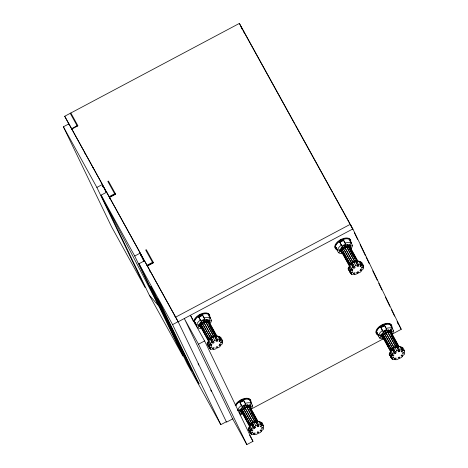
<?xml version="1.0" encoding="UTF-8"?>
<svg xmlns="http://www.w3.org/2000/svg" width="468" height="468" viewBox="0 0 468 468"><rect width="100%" height="100%" fill="white"/><g stroke="black" fill="none" stroke-linecap="round" stroke-linejoin="round"><path stroke-width="0.7" d="M221.855 341.242L222.505 342.424L222.493 343.588L221.323 344.893L219.732 344.6L218.954 345.466L220.551 345.758L219.381 347.063L217.602 347.905L216.953 346.724M207.862 344.852L209.892 348.379L211.864 347.209L211.46 346.636L209.488 347.8L207.119 343.734L208.786 340.236L212.963 337.2L217.69 336.036L220.756 337.299L222.522 340.493L222.511 341.658L220.416 342.406L220.41 343.173L222.505 342.424M261.852 423.868L261.864 422.627L258.798 421.37L254.071 422.528L249.894 425.57L248.221 429.068L250.596 433.134L252.562 431.964L252.966 432.543L250.994 433.707L249.368 430.759M261.864 422.627L263.63 425.827L263.619 426.986L261.524 427.74L261.518 428.507L263.613 427.758L263.601 428.916L262.431 430.227L260.834 429.934L260.062 430.8L261.659 431.092L260.489 432.397L258.71 433.233L257.733 431.467M362.829 266.315L363.478 267.491L363.466 268.655L362.296 269.96L360.705 269.673L359.933 270.539L361.524 270.826L360.354 272.136L358.576 272.973L357.926 271.791M349.239 270.498L350.865 273.447L352.837 272.282L352.433 271.703L350.462 272.867L348.093 268.802L349.766 265.309L353.943 262.267L358.669 261.103L361.735 262.367L363.496 265.561L363.484 266.725L361.395 267.474L361.384 268.246L363.478 267.491M391.57 358.201L389.938 355.253L391.973 358.78L393.939 357.61L393.541 357.037L391.57 358.201L389.195 354.136L390.868 350.637L395.045 347.601L399.771 346.437L402.837 347.701L404.604 350.895L404.592 352.059L402.498 352.808L402.492 353.574L404.586 352.825L404.574 353.989L403.404 355.294L401.813 355.001L401.035 355.867L402.632 356.16L401.462 357.464L399.684 358.307L399.029 357.125M216.052 336.72L215.678 338.177L217.304 341.125L216.128 341.412L216.503 339.955L214.876 337.007L216.052 336.72L217.679 339.669L217.304 341.125M257.16 422.048L256.78 423.505L258.412 426.459L257.236 426.746L257.611 425.289L255.984 422.341L257.16 422.048L258.786 425.002L258.412 426.459M357.025 261.787L356.651 263.244L358.277 266.193L357.102 266.485L357.482 265.028L355.85 262.074L357.025 261.787L358.658 264.736L358.277 266.193M398.133 347.121L397.759 348.578L399.385 351.526L398.209 351.813L398.584 350.356L396.958 347.408L398.133 347.121L399.76 350.07L399.385 351.526M206.909 336.714L208.64 339.856L208.342 339.979L199.59 324.119L200.38 322.897L209.137 338.756L210.296 337.492L202.457 323.657L205.78 321.89L207.429 321.656L207.909 323.101M200.947 324.599L202.41 323.212L201.316 321.592L210.296 337.492M208.342 339.979L208.909 338.709L200.158 322.856M241.968 411.986L249.853 426.272L249.748 425.19L249.45 425.313L240.692 409.453L241.266 408.184L242.354 409.804L243.518 408.541L242.424 406.926L251.404 422.826L250.24 424.09L242.406 410.249L241.833 411.518L242.131 411.395L241.938 412.6L242.705 413.332M242.055 409.927L241.266 408.184M249.45 425.313L250.017 424.043M340.564 249.192L340.862 249.07L340.669 250.269L349.42 266.128L349.614 264.929L349.315 265.046L340.564 249.192L341.359 247.97L350.111 263.823L351.269 262.566L344.337 250M341.927 249.666L342.225 249.543M341.704 251.257C343.032 248.444 345.308 247.227 348.408 246.73L348.21 246.94L349.719 246.999L350.485 247.724L350.187 247.847M349.315 265.046L349.888 263.782L341.131 247.923M381.672 334.521L381.97 334.404L381.777 335.603L390.528 351.462L390.827 351.339L390.721 350.257L390.423 350.38L381.672 334.521L382.239 333.257L383.333 334.872L384.491 333.614L383.397 331.993L392.377 347.894L391.219 349.157L383.38 335.322L382.806 336.586L383.105 336.469L382.918 337.668L383.684 338.399M382.537 336.094L383.029 335M390.423 350.38L390.991 349.11M209.512 345.618L207.88 342.664L208.295 341.798L209.927 344.746L211.887 344.501L211.472 345.372L209.512 345.618L208.88 346.928M209.927 344.746L210.553 343.436L212.004 342.377L213.039 343.167L214.198 342.324L213.162 341.535L211.53 338.586L210.372 339.429L212.004 342.377M250.614 430.946L248.988 427.998L249.403 427.126L251.029 430.08L252.995 429.835L252.58 430.706L250.614 430.946L249.988 432.262M251.029 430.08L251.661 428.764L253.106 427.711L254.142 428.501L255.3 427.658L254.65 426.477M350.485 270.685L348.853 267.737L349.268 266.865L350.901 269.814L352.86 269.574L352.445 270.44L350.485 270.685L349.853 272.002M350.901 269.814L351.526 268.503L352.977 267.45L354.013 268.24L355.171 267.398L354.136 266.602L352.509 263.654L351.351 264.496L352.977 267.45M391.587 356.019L389.961 353.071L390.376 352.199L392.003 355.148L393.968 354.902L393.553 355.774L391.587 356.019L390.961 357.33M392.003 355.148L392.634 353.837L394.085 352.778L395.121 353.568L396.279 352.726L395.244 351.936L393.611 348.988L392.453 349.83L394.085 352.778M212.437 348.098L213.086 349.28L214.145 347.736L213.11 347.724L212.057 349.268L210.495 349.245L209.892 348.379M353.41 273.172L354.06 274.347L355.118 272.809L354.089 272.791L353.03 274.336L351.474 274.318L350.865 273.447M253.539 433.432L254.194 434.614L255.247 433.07L254.218 433.058L253.159 434.596L251.603 434.579L250.994 433.707M394.518 358.5L395.167 359.681L396.226 358.137L395.191 358.125L394.138 359.67L392.576 359.646L391.973 358.78M200.38 322.897L201.544 321.639M207.16 321.165L206.961 321.381L206.294 319.591L214.847 335.667L214.151 334.409M202.679 323.704L201.298 324.921L200.731 326.184L201.029 326.067M206.095 319.808L207.599 319.86L208.365 320.592L217.123 336.451M214.847 335.667L216.356 335.72L207.599 319.86M341.359 247.97L342.517 246.706L343.383 248.28L342.611 249.122M347.648 245.928L347.268 244.665L355.82 260.734L357.33 260.787L358.096 261.518L350.21 247.233M347.069 244.875L348.578 244.934L349.344 245.659L349.046 245.782M347.935 246.449L348.133 246.238L347.034 246.39M241.488 408.231L242.646 406.967M248.069 406.715L247.396 404.925L248.268 406.499M242.406 410.249L243.787 409.032L244.466 410.266M247.198 405.142L248.707 405.194L250.345 407.499M253.872 417.228L255.955 420.995L248.537 406.99L248.338 407.207L249.848 407.259L250.614 407.991L258.225 421.779L257.926 421.902L249.848 407.259M249.38 406.985L248.707 405.194M255.955 420.995L257.459 421.048L258.225 421.779M382.461 333.298L383.62 332.04M389.043 331.783L388.37 329.993L389.241 331.566M383.38 335.322L384.76 334.105L392.377 347.894M388.177 330.209L389.68 330.262L390.447 330.993L399.204 346.852L398.438 346.121L389.68 330.262M393.804 340.411L396.928 346.068L389.511 332.058L389.312 332.274L390.821 332.327L391.587 333.058M396.928 346.068L398.438 346.121M221.37 340.02L219.744 337.071L218.977 336.755L220.609 339.704L218.995 341.149L219.761 341.459L221.37 340.02L222.522 340.493M362.343 265.087L360.717 262.139L359.956 261.823L361.583 264.777L359.974 266.216L360.734 266.532L362.343 265.087L363.496 265.561M262.478 425.353L260.846 422.399L260.085 422.089L261.711 425.038L260.103 426.477L260.863 426.793L262.478 425.353L263.63 425.827M403.451 350.421L401.825 347.472L401.058 347.157L402.691 350.105L401.076 351.55L401.842 351.86L403.451 350.421L404.604 350.895M210.372 339.429L211.407 340.218L212.566 339.376M213.162 341.535L214.73 340.394L216.503 339.955M351.351 264.496L352.386 265.286L353.545 264.443M354.136 266.602L355.703 265.461L357.482 265.028M251.48 424.757L252.638 423.914L253.674 424.71L252.515 425.552L251.48 424.757L253.106 427.711M252.638 423.914L254.264 426.869L255.832 425.728L257.611 425.289M392.453 349.83L393.489 350.62L394.647 349.777M395.244 351.936L396.811 350.795L398.584 350.356M201.316 321.592L202.89 320.527L211.665 336.574L213.408 335.872L204.639 319.825L206.294 319.591M351.269 262.566L342.295 246.659L343.863 245.601L352.638 261.641L354.381 260.939L345.612 244.899L347.268 244.665M210.073 337.451L211.647 336.387M344.068 247.625L343.383 248.28M344.524 247.315L346.478 246.472M351.047 262.519L352.62 261.454M242.424 406.926L243.998 405.861L244.881 407.622M244.863 407.435L243.518 408.541M248.537 406.99L246.882 407.224L254.516 421.2L252.767 421.902L245.138 407.926L243.787 409.032M383.397 331.993L384.971 330.929L385.86 332.69L384.971 330.929M251.176 422.779L252.749 421.721M385.843 332.502L384.491 333.614M389.511 332.058L387.855 332.292L395.489 346.273L393.746 346.975L386.112 332.994L384.76 334.105M392.155 347.853L393.723 346.788M68.995 124.377L64.719 116.251L239.405 23.4L352.86 228.928L401.222 329.32L392.196 334.117M63.396 126.799L96.864 187.428L145.062 287.487L111.595 226.857L63.396 126.799L68.913 123.868L102.381 184.497L106.183 192.389M77.056 125.67L71.616 128.77M71.809 129.092L77.94 125.833L70.849 112.993M96.864 187.428L102.381 184.497M114.637 193.746L109.12 196.683L109.284 197.016M109.395 197.174L115.52 193.916M109.535 197.432L115.666 194.173L108.43 181.069L107.821 181.397L114.912 194.243M134.731 256.025L140.248 253.094L106.64 192.202L101.123 195.138L149.321 295.191L182.929 356.078L134.731 256.025L101.123 195.138L158.833 306.054L149.321 295.191M226.313 421.744L220.797 424.675L187.188 363.788L138.99 263.73L144.507 260.799L178.115 321.686L226.535 422.165L232.982 418.743M152.504 262.343L146.987 265.274L147.151 265.613M147.262 265.771L153.387 262.513M147.402 266.029L153.533 262.77L146.297 249.666L145.683 249.994L152.779 262.84M175.623 317.152L350.31 224.301L352.837 229.554M220.797 424.675L172.598 324.616L178.115 321.686M352.86 228.928L178.179 321.779L64.719 116.251M204.615 340.95L252.977 441.342L246.847 444.6L198.49 344.208L204.615 340.95L190.435 315.262L193.278 321.165M240.072 414.97L242.652 413.601M251.029 409.149L383.818 338.569M343.155 239.423L345.612 244.074L341.851 246.022L339.815 242.33L343.576 240.388L343.155 239.423A8.19 4.376 -28.9 0 1 349.532 239.604L351.567 243.29L349.824 244.197L350.737 246.279L352.48 245.372L350.444 241.687M202.182 314.35L204.639 319.006L200.877 320.949L198.841 317.263L202.603 315.315L202.182 314.35A8.19 4.376 -28.9 0 1 208.558 314.537L210.594 318.222L208.851 319.123L209.758 321.206L211.501 320.305L209.465 316.614M341.851 246.022L339.394 241.365A8.19 4.376 -28.9 0 0 335.498 246.87L337.533 250.561L339.277 249.655L340.189 251.737L338.446 252.644L336.41 248.953M200.877 320.949L198.42 316.298A8.19 4.376 -28.9 0 0 194.524 321.803L196.56 325.488L198.303 324.587L199.21 326.67L197.467 327.571L195.431 323.885M384.257 324.751L386.72 329.408L382.959 331.35L380.923 327.664L384.684 325.716L384.257 324.751A8.19 4.376 -28.9 0 1 390.64 324.938L392.675 328.624L390.932 329.525L391.839 331.607L393.582 330.706L391.546 327.015M243.284 399.684L243.705 400.649L239.944 402.597L241.979 406.282L245.741 404.334L243.284 399.684A8.19 4.376 -28.9 0 1 249.666 399.865L251.702 403.556L249.959 404.457L250.866 406.54L252.609 405.633L250.573 401.948M382.959 331.35L380.502 326.699A8.19 4.376 -28.9 0 0 376.605 332.204L378.641 335.889L380.385 334.989L381.291 337.071L379.548 337.972L377.512 334.287M238.247 410.524L239.411 409.921L240.318 412.004L239.154 412.6M358.576 272.973L358.225 271.779L357.049 272.335L357.4 273.528L355.621 274.371L354.06 274.347M352.638 261.641L343.886 245.782L345.612 244.899M341.81 252.34L342.108 252.217L349.842 266.233M211.665 336.574L202.907 320.715L204.639 319.825M199.59 324.119L199.889 324.002L200.468 325.049M208.067 320.715L208.365 320.592M208.447 341.061L199.696 325.201L199.889 324.002M201.135 327.15L200.836 327.267L201.603 327.998M384.988 331.116L386.72 330.227L388.37 329.993M390.148 331.116L390.447 330.993M387.855 332.292L386.112 332.994M252.767 421.902L244.015 406.048L245.741 405.159L247.396 404.925M240.692 409.453L240.991 409.33L241.862 410.904L241.564 411.027M249.175 406.043L249.473 405.926M246.882 407.224L245.138 407.926M249.555 426.389L240.798 410.535L240.991 409.33M250.316 408.108L250.614 407.991M358.658 264.736L360.43 264.303L361.583 264.777M217.679 339.669L219.457 339.23L220.609 339.704M399.76 350.07L401.538 349.631L402.691 350.105M258.786 425.002L260.565 424.564L261.711 425.038M354.364 260.752L356.019 260.518M213.39 335.685L215.046 335.451M395.472 346.086L397.127 345.852M254.498 421.019L256.148 420.785M348.853 267.737L350.163 267.573M207.88 342.664L209.19 342.506M389.961 353.071L391.271 352.907M248.988 427.998L250.292 427.834M213.086 349.28L214.642 349.298L216.421 348.461L216.07 347.262L217.251 346.706L217.602 347.905M395.167 359.681L396.724 359.699L398.502 358.862L398.151 357.663L399.333 357.107L399.684 358.307M254.194 434.614L255.75 434.632L257.529 433.789L257.178 432.596L258.359 432.04L258.71 433.233M383.333 334.872L382.239 333.257M207.236 321.873L208.74 321.925L209.506 322.657M202.41 323.212L205.505 321.399M254.264 426.869L255.3 427.658M340.669 250.269L341.435 251M390.552 331.835L391.318 332.567M381.777 335.603L382.543 336.334M208.471 321.434L209.237 322.165M199.696 325.201L200.462 325.933M240.798 410.535L241.389 411.097M348.093 268.802L349.707 271.118M389.195 354.136L390.411 355.873M207.119 343.734L208.33 345.472M248.221 429.068L251.603 434.579M294.899 124.307L240.856 26.413L242.436 29.689M295.601 125.582L332.333 192.126M333.04 193.407L349.643 223.476M350.351 224.757L351.76 227.313M397.613 322.774L398.315 324.055M401.222 329.32L397.092 321.411M349.719 244.431L350.737 246.279M358.669 261.103L360.43 264.303M360.085 265.35L360.734 266.532M348.578 244.934L349.444 246.501M349.719 246.999L357.798 261.641M356.815 260.085L357.511 261.343M348.379 245.144L348.958 246.197M349.245 246.718L357.131 261.004M360.547 269.059L361.524 270.826M348.888 248.175L353.393 256.335M354.089 257.593L354.779 258.851M343.576 240.388L345.612 244.074M345.63 245.08L354.381 260.939M353.943 262.267L355.703 265.461M390.482 329.15L391.839 331.607M399.771 346.437L401.538 349.631M401.187 350.684L401.842 351.86M389.481 330.478L390.06 331.525M390.353 332.052L398.239 346.338M356.745 272.347L357.4 273.528M401.977 354.978L402.632 356.16M352.386 265.286L354.013 268.24M391.032 335.386L393.114 339.16M384.684 325.716L386.72 329.408M386.72 330.227L387.603 331.987L386.738 330.414M387.878 332.479L395.489 346.273M343.026 252.995L343.723 254.247M344.413 255.505L345.109 256.762M346.841 259.904L348.923 263.671M349.766 265.309L351.526 268.503M351.796 269.264L352.445 270.44M395.045 347.601L396.811 350.795M340.967 250.152L341.546 251.199M386.474 333.807L393.746 346.975M339.171 249.894L340.189 251.737M350.058 271.762L351.474 274.318M393.489 350.62L395.121 353.568M348.835 269.919L350.134 272.277M383.602 335.363L391.219 349.157M383.783 337.697L384.48 338.955M385.176 340.207L385.866 341.464M386.562 342.722L388.639 346.49M390.868 350.637L392.634 353.837M382.075 335.486L382.654 336.533M382.941 337.059L390.827 351.339M379.934 334.614L381.291 337.071M390.815 356.452L392.576 359.646M209.079 319.977L209.758 321.206M217.69 336.036L219.457 339.23M219.106 340.283L219.761 341.459M207.406 320.077L207.985 321.124M208.272 321.651L216.157 335.936M219.574 343.986L220.551 345.758M208.95 324.985L213.461 333.152M202.603 315.315L204.639 319.006M204.656 320.013L213.408 335.872M212.963 337.2L214.73 340.394M249.848 404.697L250.866 406.54M258.798 421.37L260.565 424.564M252.439 412.185L253.135 413.443M248.508 405.411L257.265 421.264M211.407 340.218L213.039 343.167M261.004 429.911L261.659 431.092M249.713 409.693L250.403 410.945M251.1 412.203L253.176 415.97M243.705 400.649L245.741 404.334M245.741 405.159L246.63 406.92L245.758 405.346M246.899 407.412L254.516 421.2M201.708 327.296L203.785 331.063M208.786 340.236L210.553 343.436M210.822 344.191L211.472 345.372M254.071 422.528L255.832 425.728M199.994 325.084L200.573 326.132M200.86 326.658L208.746 340.938L208.64 339.856M198.192 324.827L199.21 326.67M244.811 410.892L251.404 422.826M241.979 406.282L239.522 401.632A8.19 4.376 -28.9 0 0 235.93 405.791M208.734 346.051L210.495 349.245M252.515 425.552L254.142 428.501M242.629 410.296L250.24 424.09M243.155 413.256L244.548 415.765M245.238 417.023L245.934 418.281M248.011 422.048L248.707 423.306M249.894 425.57L251.661 428.764M241.096 410.413L241.675 411.466M238.961 409.541L240.318 412.004M248.964 430.18L250.596 433.134M249.52 435.076L252.977 441.342M198.49 344.208L184.304 318.521L232.666 418.907L246.847 444.6M70.235 113.314L77.325 126.161M84.889 153.171L85.597 154.452M92.307 166.608L93.015 167.889M102.901 185.802L106.786 192.839M109.611 197.958L110.319 199.239M140.341 253.621L144.226 260.658M174.248 315.046L174.956 316.327M102.714 186.124L103.416 187.387L102.837 186.188M140.581 254.721L141.283 255.984L140.119 253.574M138.99 263.73L172.598 324.616M354.416 232.836L357.581 239.394M360.108 244.641L365.485 255.797M366.116 257.113L369.275 263.671M372.75 270.89L377.179 280.075M378.758 283.356L381.917 289.92M385.392 297.133L389.821 306.324M391.4 309.6L394.559 316.163M243.723 31.689L244.354 33M239.405 23.4L240.564 25.81M198.063 363.741L198.695 365.052M210.711 389.984L211.343 391.295M149.368 270.217L150 271.534M140.248 253.094L144.366 261.641M141.599 256.639L143.811 261.232M109.828 198.034L110.407 199.239M380.502 326.699L380.923 327.664M339.394 241.365L339.815 242.33M198.42 316.298L198.841 317.263M393.582 330.706A8.19 4.376 -28.9 0 1 392.488 333.485M384 338.662A8.19 4.376 -28.9 0 1 379.548 337.972M378.641 335.889A8.19 4.376 -28.9 0 1 382.537 330.385M386.293 328.442A8.19 4.376 -28.9 0 1 392.675 328.624M378.179 334.737A8.681 4.639 -28.9 0 1 380.806 325.506A8.681 4.639 -28.9 0 1 391.728 326.266M378.448 335.228A8.681 4.639 -28.9 0 1 381.081 325.997A8.681 4.639 -28.9 0 1 391.997 326.758M377.705 333.497A0.983 0.526 -28.9 0 1 376.763 333.38A0.983 0.526 -28.9 0 1 377.348 332.508M377.43 333.005A0.983 0.526 -28.9 0 1 376.565 332.496M390.441 325.734A0.983 0.526 -28.9 0 1 391.359 325.775A0.983 0.526 -28.9 0 1 391.026 326.565M390.979 325.19A0.983 0.526 -28.9 0 1 391.125 325.57M382.204 324.997A0.983 0.526 -28.9 0 1 383.146 325.201A0.983 0.526 -28.9 0 1 382.297 326.114A0.983 0.526 -28.9 0 1 381.356 325.909M391.874 350.234A3.276 1.749 -28.9 0 1 394.103 347.578A3.276 1.749 -28.9 0 1 397.461 347.262M384.035 338.803A5.242 2.802 -28.9 0 1 385.796 332.97A5.242 2.802 -28.9 0 1 391.927 334.322M382.959 337.99A5.242 2.802 -28.9 0 1 383.444 334.094A5.242 2.802 -28.9 0 1 389.171 331.35L390.201 331.432A5.242 2.802 -28.9 0 1 391.757 332.994M252.609 405.633A8.19 4.376 -28.9 0 1 250.743 409.365M243.027 413.595A8.19 4.376 -28.9 0 1 239.727 413.496M237.668 410.822A8.19 4.376 -28.9 0 1 241.558 405.317M245.32 403.369A8.19 4.376 -28.9 0 1 251.702 403.556M235.188 405.487A8.681 4.639 -28.9 0 1 243.898 398.625A8.681 4.639 -28.9 0 1 250.754 401.199M235.667 405.481A8.681 4.639 -28.9 0 1 244.512 399.029A8.681 4.639 -28.9 0 1 251.023 401.69M249.696 400.585A0.983 0.526 -28.9 0 1 250.222 401.333M241.231 399.929A0.983 0.526 -28.9 0 1 242.172 400.134A0.983 0.526 -28.9 0 1 241.318 401.047A0.983 0.526 -28.9 0 1 240.376 400.842M240.611 400.345A0.983 0.526 -28.9 0 1 240.786 400.181M250.901 425.16A3.276 1.749 -28.9 0 1 253.129 422.51A3.276 1.749 -28.9 0 1 256.487 422.195M243.062 413.73A5.242 2.802 -28.9 0 1 244.822 407.903A5.242 2.802 -28.9 0 1 250.953 409.248M250.678 408.757A5.242 2.802 -28.9 0 0 249.222 406.364L248.198 406.282A5.242 2.802 -28.9 0 0 242.079 409.477A5.242 2.802 -28.9 0 0 242.787 413.238M211.501 320.305A8.19 4.376 -28.9 0 1 210.413 323.078M201.304 328.349A8.19 4.376 -28.9 0 1 197.467 327.571M196.56 325.488A8.19 4.376 -28.9 0 1 200.456 319.983M204.218 318.041A8.19 4.376 -28.9 0 1 210.594 318.222M193.805 321.569A8.681 4.639 -28.9 0 1 202.796 313.297A8.681 4.639 -28.9 0 1 209.366 317.281M194.074 322.06A8.681 4.639 -28.9 0 1 202.03 314.116A8.681 4.639 -28.9 0 1 209.916 316.356M196.367 324.827A8.681 4.639 -28.9 0 1 195.115 324.225M195.39 323.172A0.983 0.526 -28.9 0 1 194.682 322.978A0.983 0.526 -28.9 0 1 195.057 322.247M195.355 322.604A0.983 0.526 -28.9 0 1 194.442 322.546M208.593 315.251A0.983 0.526 -28.9 0 1 209.307 315.438A0.983 0.526 -28.9 0 1 208.944 316.163M201.024 314.666A0.983 0.526 -28.9 0 1 200.444 315.602A0.983 0.526 -28.9 0 1 199.315 315.643M199.368 315.18A0.983 0.526 -28.9 0 1 199.678 314.847M199.894 314.707A0.983 0.526 -28.9 0 1 200.579 314.496M209.793 339.832A3.276 1.749 -28.9 0 1 211.653 337.387A3.276 1.749 -28.9 0 1 214.911 336.632M201.954 328.401A5.242 2.802 -28.9 0 1 203.135 322.926A5.242 2.802 -28.9 0 1 209.951 323.084M200.877 327.588A5.242 2.802 -28.9 0 1 201.363 323.692A5.242 2.802 -28.9 0 1 207.09 320.949L208.12 321.03A5.242 2.802 -28.9 0 1 209.676 322.592M352.48 245.372A8.19 4.376 -28.9 0 1 350.608 249.105M342.898 253.328A8.19 4.376 -28.9 0 1 338.446 252.644M337.533 250.561A8.19 4.376 -28.9 0 1 341.429 245.056M345.191 243.108A8.19 4.376 -28.9 0 1 351.567 243.29M337.071 249.403A8.681 4.639 -28.9 0 1 339.704 240.172A8.681 4.639 -28.9 0 1 350.62 240.938M337.34 249.894A8.681 4.639 -28.9 0 1 339.973 240.663A8.681 4.639 -28.9 0 1 350.895 241.429M336.825 248.052A0.983 0.526 -28.9 0 1 335.731 248.163A0.983 0.526 -28.9 0 1 336.03 247.32M336.328 247.671A0.983 0.526 -28.9 0 1 335.38 247.332M349.567 240.324A0.983 0.526 -28.9 0 1 350.28 240.505A0.983 0.526 -28.9 0 1 349.918 241.231M342.038 239.868A0.983 0.526 -28.9 0 1 341.529 240.605A0.983 0.526 -28.9 0 1 340.54 240.868M340.347 240.254A0.983 0.526 -28.9 0 1 340.476 240.078M340.657 239.92A0.983 0.526 -28.9 0 1 341.33 239.593M350.772 264.9A3.276 1.749 -28.9 0 1 353.001 262.244A3.276 1.749 -28.9 0 1 356.353 261.934M342.927 253.469A5.242 2.802 -28.9 0 1 344.688 247.636A5.242 2.802 -28.9 0 1 350.819 248.988M341.851 252.656A5.242 2.802 -28.9 0 1 342.336 248.76A5.242 2.802 -28.9 0 1 348.069 246.016L349.093 246.104A5.242 2.802 -28.9 0 1 350.655 247.66M153.791 291.903L150.801 286.492L188.686 365.128L191.675 370.539L153.791 291.903M161.208 305.341L157.599 298.8L195.484 377.442L199.093 383.982L161.208 305.341M382.11 326.711A0.983 0.526 -28.9 0 0 383.415 325.693A0.983 0.526 -28.9 0 0 382.034 325.74A0.983 0.526 -28.9 0 0 382.11 326.711M241.137 401.638A0.983 0.526 -28.9 0 0 242.442 400.626A0.983 0.526 -28.9 0 0 241.055 400.672A0.983 0.526 -28.9 0 0 241.137 401.638M200.029 316.304A0.983 0.526 -28.9 0 0 201.334 315.292A0.983 0.526 -28.9 0 0 199.953 315.338A0.983 0.526 -28.9 0 0 200.029 316.304M341.008 241.377A0.983 0.526 -28.9 0 0 342.313 240.359A0.983 0.526 -28.9 0 0 340.926 240.412A0.983 0.526 -28.9 0 0 341.008 241.377"/></g></svg>
